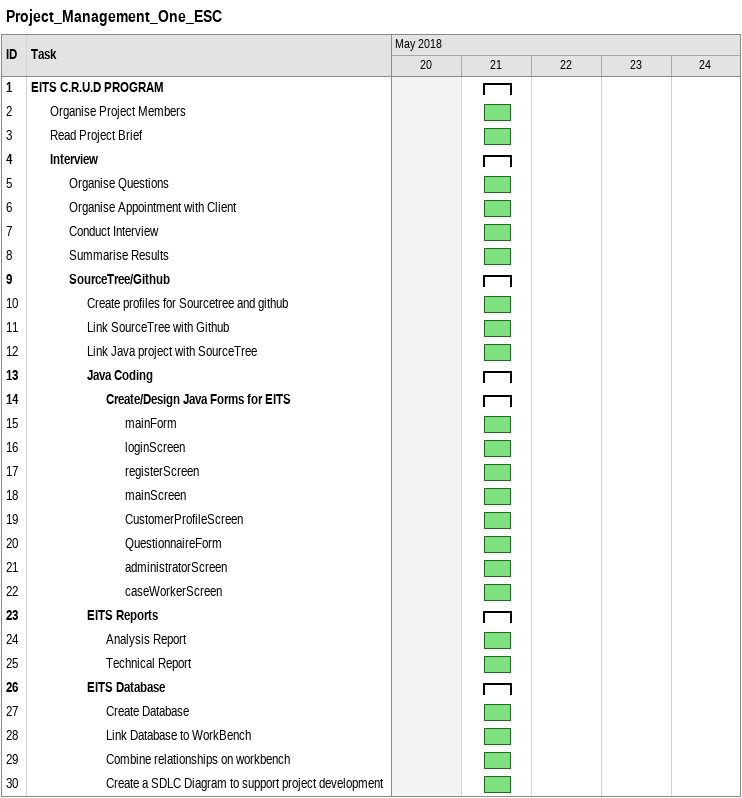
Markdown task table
Project_Management_One_ESC

| ID | Level | Task | Start | Finish |
|---|---|---|---|---|
| 1 | 1 | **EITS C.R.U.D PROGRAM** | 2018-05-21 | 2018-05-21 |
| 2 | 2 | Organise Project Members | 2018-05-21 | 2018-05-21 |
| 3 | 2 | Read Project Brief | 2018-05-21 | 2018-05-21 |
| 4 | 2 | **Interview** | 2018-05-21 | 2018-05-21 |
| 5 | 3 | Organise Questions | 2018-05-21 | 2018-05-21 |
| 6 | 3 | Organise Appointment with Client | 2018-05-21 | 2018-05-21 |
| 7 | 3 | Conduct Interview | 2018-05-21 | 2018-05-21 |
| 8 | 3 | Summarise Results | 2018-05-21 | 2018-05-21 |
| 9 | 3 | **SourceTree/Github** | 2018-05-21 | 2018-05-21 |
| 10 | 4 | Create profiles for Sourcetree and github | 2018-05-21 | 2018-05-21 |
| 11 | 4 | Link SourceTree with Github | 2018-05-21 | 2018-05-21 |
| 12 | 4 | Link Java project with SourceTree | 2018-05-21 | 2018-05-21 |
| 13 | 4 | **Java Coding** | 2018-05-21 | 2018-05-21 |
| 14 | 5 | **Create/Design Java Forms for EITS** | 2018-05-21 | 2018-05-21 |
| 15 | 6 | mainForm | 2018-05-21 | 2018-05-21 |
| 16 | 6 | loginScreen | 2018-05-21 | 2018-05-21 |
| 17 | 6 | registerScreen | 2018-05-21 | 2018-05-21 |
| 18 | 6 | mainScreen | 2018-05-21 | 2018-05-21 |
| 19 | 6 | CustomerProfileScreen | 2018-05-21 | 2018-05-21 |
| 20 | 6 | QuestionnaireForm | 2018-05-21 | 2018-05-21 |
| 21 | 6 | administratorScreen | 2018-05-21 | 2018-05-21 |
| 22 | 6 | caseWorkerScreen | 2018-05-21 | 2018-05-21 |
| 23 | 4 | **EITS Reports** | 2018-05-21 | 2018-05-21 |
| 24 | 5 | Analysis Report | 2018-05-21 | 2018-05-21 |
| 25 | 5 | Technical Report | 2018-05-21 | 2018-05-21 |
| 26 | 4 | **EITS Database** | 2018-05-21 | 2018-05-21 |
| 27 | 5 | Create Database | 2018-05-21 | 2018-05-21 |
| 28 | 5 | Link Database to WorkBench | 2018-05-21 | 2018-05-21 |
| 29 | 5 | Combine relationships on workbench | 2018-05-21 | 2018-05-21 |
| 30 | 5 | Create a SDLC Diagram to support project development | 2018-05-21 | 2018-05-21 |
